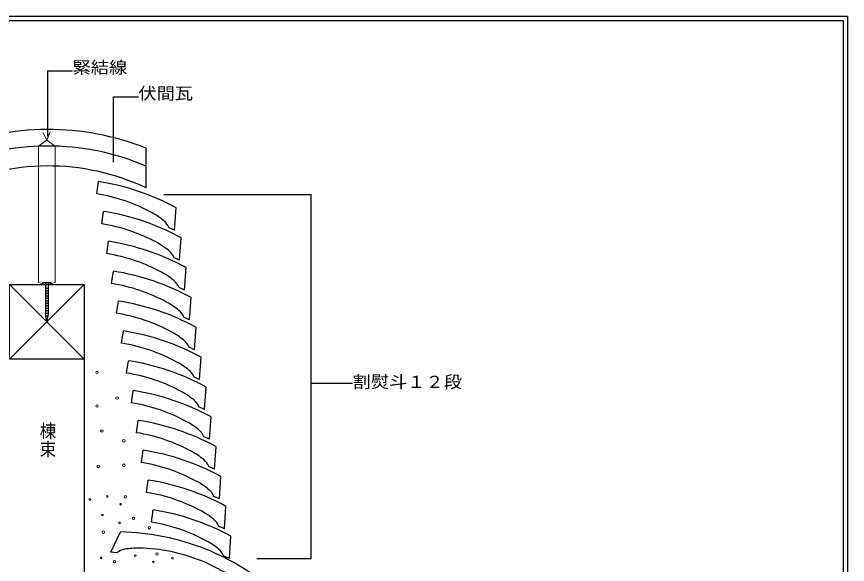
# Model space of a CAD drawing. Units: millimetres, scale not verified. Extents: x -1898 to 2142, y -2692 to 1538.
# Drawn here: x -911 to 92, y -562 to 98 of the extents above; entities that cross this region are included whole.
import ezdxf
from ezdxf.enums import TextEntityAlignment as Align

# ---------------------------------------------------------------- set-up
doc = ezdxf.new("R2010")
doc.units = ezdxf.units.MM
doc.header["$LTSCALE"] = 5
doc.layers.add('0-A', color=2, linetype='Continuous', lineweight=25)
doc.styles.add('@ＭＳ ゴシック', font='')
doc.styles.add('ＭＳ ゴシック', font='')
doc.styles.get('@ＭＳ ゴシック').set_extended_font_data('@MS Gothic')
doc.styles.get('ＭＳ ゴシック').set_extended_font_data('MS Gothic')

msp = doc.modelspace()

# ---------------------------------------------------------------- linework, layer by layer
at = {"layer": '0-A', "color": 7}
for p, q in [((91.806, 98.147), (-1898.193, 98.147)), ((91.806, 98.147), (91.806, -1251.853)), ((-880.095, -222.374), (-868.595, -222.374)), ((-876.095, -222.375), (-876.094, -259.765)), ((-876.095, -229.374), (-872.595, -229.374)), ((-876.095, -232.374), (-872.595, -232.374)), ((-876.095, -235.374), (-872.595, -235.374)), ((-876.095, -238.375), (-872.595, -238.374)), ((-876.095, -241.374), (-872.595, -241.374)), ((-876.095, -244.374), (-872.595, -244.374)), ((-876.095, -247.374), (-872.595, -247.374)), ((-876.095, -250.374), (-872.595, -250.374)), ((-876.095, -253.374), (-872.594, -253.374)), ((-876.095, -256.374), (-872.595, -256.374)), ((-876.095, -259.374), (-872.595, -259.374)), ((-874.345, -269.764), (-876.094, -259.765)), ((-875.57, -262.764), (-873.12, -262.764)), ((-875.045, -265.764), (-873.644, -265.764))]:
    msp.add_line(p, q, dxfattribs=at)
at = {"layer": '0-A'}
for p, q in [((86.806, 93.147), (-1893.194, 93.147)), ((86.806, 93.147), (86.806, -1246.853)), ((-754.345, -108.435), (-754.345, -60.516)), ((-814.151, -115.625), (-812.002, -100.773)), ((-808.151, -151.625), (-806.001, -136.774)), ((-720.092, -159.529), (-718.204, -132.521)), ((-720.092, -159.529), (-726.733, -156.547)), ((-714.092, -195.529), (-712.203, -168.521)), ((-802.151, -187.625), (-800.001, -172.774)), ((-714.092, -195.529), (-720.733, -192.547)), ((-796.151, -223.625), (-794.001, -208.774)), ((-708.092, -231.529), (-706.203, -204.522)), ((-708.092, -231.529), (-714.733, -228.547)), ((-702.091, -267.529), (-700.203, -240.521)), ((-790.151, -259.625), (-788.001, -244.774)), ((-702.091, -267.529), (-708.733, -264.547)), ((-696.092, -303.529), (-694.203, -276.521)), ((-784.151, -295.625), (-782.001, -280.773)), ((-696.092, -303.529), (-702.732, -300.547)), ((-778.15, -331.61), (-776.001, -316.759)), ((-690.091, -339.529), (-688.203, -312.522)), ((-690.091, -339.529), (-696.732, -336.547)), ((-684.091, -375.514), (-682.203, -348.507)), ((-772.15, -367.595), (-770.001, -352.743)), ((-684.091, -375.514), (-690.733, -372.532)), ((-766.15, -403.58), (-764, -388.728)), ((-678.091, -411.499), (-676.203, -384.491)), ((-678.091, -411.499), (-684.732, -408.517)), ((-672.091, -447.483), (-670.202, -420.476)), ((-760.149, -439.564), (-758, -424.713)), ((-672.091, -447.483), (-678.732, -444.502)), ((-754.149, -475.549), (-752, -460.698)), ((-666.09, -483.468), (-664.202, -456.461)), ((-666.09, -483.468), (-672.732, -480.487)), ((-748.149, -511.534), (-746, -496.682)), ((-660.09, -519.453), (-658.202, -492.445)), ((-660.09, -519.453), (-666.732, -516.471)), ((-797.145, -547.711), (-785.474, -523.282)), ((-654.09, -555.438), (-652.202, -528.43)), ((-789.896, -548.39), (-797.145, -547.711)), ((-654.09, -555.438), (-660.731, -552.456))]:
    msp.add_line(p, q, dxfattribs=at)
at = {"layer": '0-A', "color": 6}
for p, q in [((-793.892, -77.401), (-793.892, 1.386)), ((-793.892, 1.386), (-763.893, 1.386)), ((-733.166, -116.328), (-555.319, -116.328)), ((-555.319, -555.438), (-555.319, -116.328)), ((-555.319, -343.979), (-505.319, -343.979)), ((-620.902, -555.438), (-555.319, -555.438))]:
    msp.add_line(p, q, dxfattribs=at)
at = {"layer": '0-A', "color": 4, "lineweight": 9}
for p, q in [((-874.345, -50.793), (-878.705, -41.412)), ((-874.345, -50.793), (-870.197, -40.804)), ((-884.345, -58.049), (-874.345, -50.793)), ((-864.345, -58.049), (-874.345, -50.793))]:
    msp.add_line(p, q, dxfattribs=at)
at = {"layer": '0-A', "color": 3}
for p, q in [((-919.345, -224.864), (-829.345, -314.864)), ((-829.345, -314.864), (-829.345, -700.187))]:
    msp.add_line(p, q, dxfattribs=at)
at = {"layer": '0-A', "color": 6}
msp.add_lwpolyline([(-873.335, -45.886), (-873.335, 32.649), (-843.335, 32.649)], dxfattribs=at)
at = {"layer": '0-A', "color": 4, "lineweight": 9}
for points in [[(-876.095, -224.864), (-884.345, -222.653), (-884.345, -58.049)], [(-872.595, -224.864), (-864.345, -222.653), (-864.345, -58.049)]]:
    msp.add_lwpolyline(points, dxfattribs=at)
at = {"layer": '0-A', "color": 3}
msp.add_lwpolyline([(-919.345, -314.864), (-919.345, -224.864), (-829.345, -224.864), (-829.345, -314.864), (-919.345, -314.864), (-829.345, -224.864)], dxfattribs=at)
at = {"layer": '0-A', "color": 7}
msp.add_lwpolyline([(-872.595, -222.374), (-872.595, -259.764), (-874.345, -269.764)], dxfattribs=at)
at = {"layer": '0-A', "color": 4, "lineweight": 9}
for centre, radius in [((-813.808, -330.86), 1.5), ((-789.508, -361.787), 1.5), ((-813.808, -371.36), 1.5), ((-807.917, -401.55), 1.5), ((-781.408, -413.332), 1.5), ((-812.335, -444.259), 1.5), ((-781.408, -442.787), 1.5), ((-801.437, -480.483), 1), ((-779.675, -480.944), 1.5), ((-822.482, -484.065), 1), ((-785.318, -489.886), 1), ((-807.258, -502.871), 1), ((-786.661, -512.274), 1), ((-769.834, -506.84), 1.5), ((-750.671, -518.234), 1.5), ((-806.233, -523.501), 1.5), ((-767.724, -551.763), 1), ((-741.348, -549.828), 1.5), ((-808.808, -554.502), 1), ((-792.623, -559.151), 1.5), ((-745.812, -559.432), 1), ((-722.805, -555.05), 1)]:
    msp.add_circle(centre, radius, dxfattribs=at)
at = {"layer": '0-A'}
for centre, radius, start, end in [((-872.844, -360.069), 322.14, 68.41685, 112.15833), ((-872.844, -360.069), 302.14, 66.90849, 113.71162), ((-872.844, -360.069), 278.14, 64.78334, 115.90198), ((-856.571, -386.887), 289.564, 61.4552, 81.14597), ((-847.13, -321.666), 208.663, 61.43219, 80.90642), ((-850.57, -422.887), 289.564, 61.4552, 81.14597), ((-790.385, -217.449), 90, 50.45331, 61.43224), ((-747.349, -165.329), 22.408, 23.07326, 50.45326), ((-841.129, -357.666), 208.663, 61.43219, 80.90642), ((-844.57, -458.887), 289.564, 61.4552, 81.14597), ((-784.385, -253.449), 90, 50.45331, 61.43224), ((-835.129, -393.666), 208.663, 61.43219, 80.90642), ((-741.349, -201.329), 22.408, 23.07326, 50.45326), ((-838.57, -494.887), 289.564, 61.4552, 81.14597), ((-778.385, -289.449), 90, 50.45331, 61.43224), ((-735.348, -237.329), 22.408, 23.07326, 50.45326), ((-829.129, -429.665), 208.663, 61.43219, 80.90642), ((-832.57, -530.887), 289.564, 61.4552, 81.14597), ((-772.384, -325.449), 90, 50.45331, 61.43224), ((-823.129, -465.666), 208.663, 61.43219, 80.90642), ((-729.348, -273.329), 22.408, 23.07326, 50.45326), ((-826.57, -566.887), 289.564, 61.4552, 81.14597), ((-766.384, -361.45), 90, 50.45331, 61.43224), ((-817.129, -501.666), 208.663, 61.43219, 80.90642), ((-723.348, -309.329), 22.408, 23.07326, 50.45326), ((-820.57, -602.872), 289.564, 61.4552, 81.14597), ((-760.385, -397.449), 90, 50.45331, 61.43224), ((-717.348, -345.329), 22.408, 23.07326, 50.45326), ((-811.129, -537.651), 208.663, 61.43219, 80.90642), ((-814.57, -638.857), 289.564, 61.4552, 81.14597), ((-754.384, -433.434), 90, 50.45331, 61.43224), ((-805.129, -573.635), 208.663, 61.43219, 80.90642), ((-711.348, -381.314), 22.408, 23.07326, 50.45326), ((-808.569, -674.841), 289.564, 61.4552, 81.14597), ((-748.384, -469.419), 90, 50.45331, 61.43224), ((-705.348, -417.299), 22.408, 23.07326, 50.45326), ((-799.128, -609.62), 208.663, 61.43219, 80.90642), ((-802.569, -710.826), 289.564, 61.4552, 81.14597), ((-742.384, -505.404), 90, 50.45331, 61.43224), ((-793.128, -645.605), 208.663, 61.43219, 80.90642), ((-699.348, -453.284), 22.408, 23.07326, 50.45326), ((-796.569, -746.811), 289.564, 61.4552, 81.14597), ((-736.384, -541.389), 90, 50.45331, 61.43224), ((-787.128, -681.59), 208.663, 61.43219, 80.90642), ((-693.347, -489.268), 22.408, 23.07326, 50.45326), ((-790.569, -782.796), 289.564, 61.4552, 81.14597), ((-730.383, -577.373), 90, 50.45331, 61.43224), ((-687.347, -525.253), 22.408, 23.07326, 50.45326), ((-781.128, -717.574), 208.663, 61.43219, 80.90642), ((-790.478, -812.802), 289.564, 68.08362, 89.00975), ((-724.383, -613.358), 90, 50.45331, 61.43224), ((-776.289, -566.194), 22.408, 100.01164, 127.39165), ((-764.538, -632.756), 90, 89.03273, 100.01166), ((-766.541, -751.402), 208.663, 67.84412, 89.03275), ((-790.478, -812.803), 289.564, 48.39293, 68.08371), ((-681.347, -561.238), 22.408, 23.07326, 50.45326), ((-766.541, -751.403), 208.663, 48.36996, 67.84421)]:
    msp.add_arc(centre, radius, start, end, dxfattribs=at)

# ---------------------------------------------------------------- texts
at = {"layer": '0-A', "color": 3, "style": 'ＭＳ ゴシック', "width": 1.1}
for s, p in [('緊結線', (-843.335, 25.149)), ('伏間瓦', (-763.893, -6.115)), ('割熨斗１２段', (-505.319, -353.979))]:
    msp.add_text(s, height=14.66, dxfattribs=at).set_placement(p, align=Align.BOTTOM_LEFT)
at = {"layer": '0-A', "color": 3, "style": '@ＭＳ ゴシック', "width": 1.1}
msp.add_text('棟束', height=14.66, rotation=270, dxfattribs=at).set_placement((-885.044, -390.281), align=Align.BOTTOM_LEFT)

doc.saveas('drawing.dxf')
